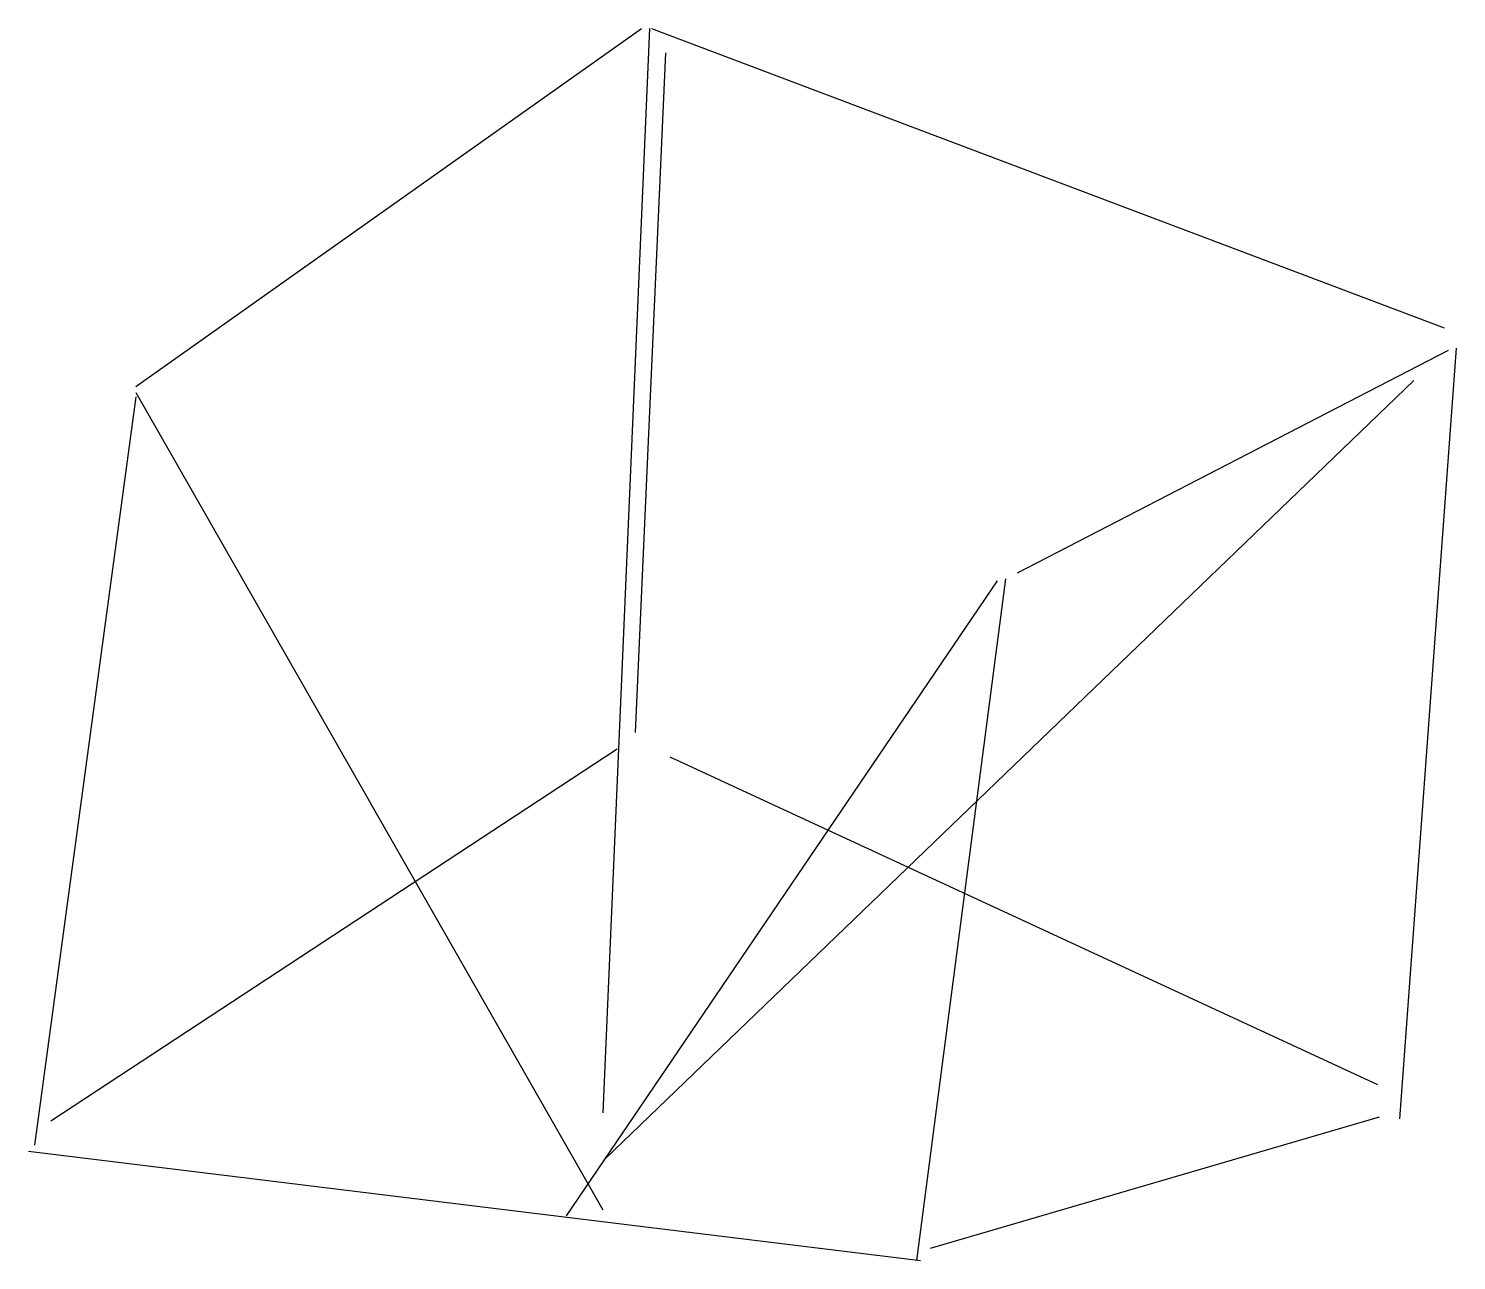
# Model space of a CAD drawing. Header units: metres. Extents: x -121 to 89, y -109 to 71.
import ezdxf

# ---------------------------------------------------------------- set-up
doc = ezdxf.new("R2010")
doc.units = ezdxf.units.M

msp = doc.modelspace()

# ---------------------------------------------------------------- linework, layer by layer
at = {"color": 0, "linetype": 'CONTINUOUS'}
for p, q in [((-104.859937, 18.809621), (-30.806309, 71.23959)), ((-29.621451, 71.23959), (-36.434385, -87.531388)), ((-29.325237, 71.23959), (86.790852, 27.399842)), ((-27.251735, 67.685016), (-31.694953, -31.84306)), ((24.28959, -8.442114), (87.383281, 24.141483)), ((80.274132, -88.420032), (88.568139, 24.437697)), ((-36.13817, -94.344322), (82.347634, 19.698265)), ((-104.859937, 17.328549), (-119.670662, -92.27082)), ((-104.859937, 17.920978), (-36.434385, -101.749685)), ((-41.766246, -102.638328), (21.327445, -9.626972)), ((22.512303, -9.330757), (9.478864, -109.155047)), ((-117.300946, -88.716246), (-34.360883, -34.212776)), ((-26.659306, -35.397634), (77.015773, -83.384385)), ((11.552366, -107.37776), (77.311987, -88.123817)), ((-120.559306, -93.159464), (10.071293, -109.155047))]:
    msp.add_line(p, q, dxfattribs=at)

doc.saveas('drawing.dxf')
